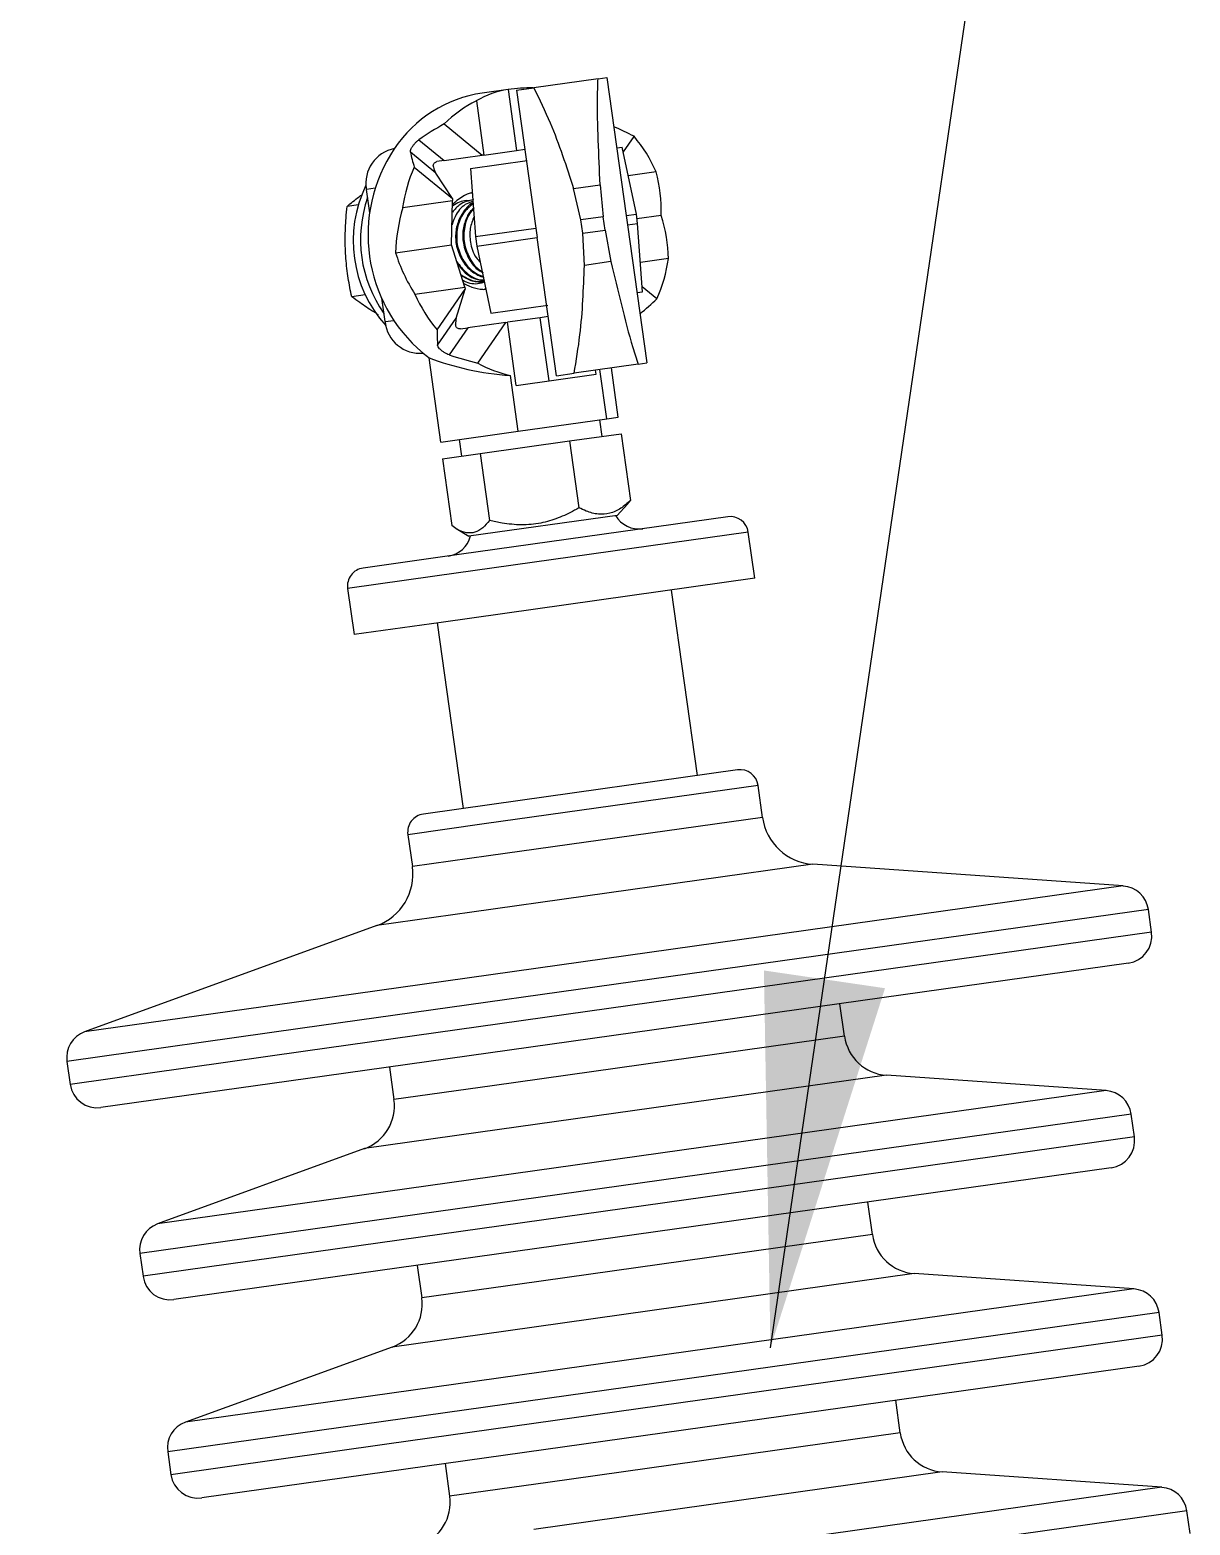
# Model space of a CAD drawing. Header units: millimetres. Extents: x 0 to 6631, y 0 to 4689.
# Drawn here: x 1209.8 to 1336.9, y 3695.7 to 3859.5 of the extents above; entities that cross this region are included whole.
import ezdxf

# ---------------------------------------------------------------- set-up
doc = ezdxf.new("R2010")
doc.units = ezdxf.units.MM
doc.header["$LTSCALE"] = 13
doc.layers.add('几何体', color=7, linetype='Continuous')
doc.layers.add('注释', color=2, linetype='Continuous')
doc.styles.get("Standard").update_dxf_attribs({"font": 'gbenor.shx', "bigfont": 'gbcbig.shx'})
doc.dimstyles.new('SLDDIMSTYLE2', dxfattribs={"dimtxt": 0.18, "dimasz": 40.8, "dimexe": 0, "dimexo": 0.0625, "dimgap": 0, "dimtad": 0, "dimtih": 1, "dimtoh": 1, "dimdec": 0, "dimrnd": 1e-09, "dimzin": 0, "dimdsep": 46, "dimtxsty": 'Standard', "dimsah": 1, "dimcen": 0.09, "dimadec": 0, "dimazin": 0, "dimtfac": 40.8, "dimtdec": 0, "dimtofl": 0, "dimtmove": 0, "dimatfit": 3, "dimfxl": 1, "dimfrac": 2, "dimtolj": 1, "dimtzin": 0, "dimarcsym": 0})

msp = doc.modelspace()

# ---------------------------------------------------------------- linework, layer by layer
at = {"layer": '几何体'}
for p, q in [((1272.04, 3854.2), (1265.01, 3853.21)), ((1272.04, 3854.2), (1273, 3854.34)), ((1273, 3854.34), (1275.13, 3839.21)), ((1262.18, 3853.02), (1259.35, 3852.62)), ((1262.18, 3853.02), (1263.12, 3846.33)), ((1263.09, 3852.94), (1265.01, 3853.21)), ((1263.09, 3852.94), (1265.21, 3837.82)), ((1258.7, 3851.78), (1259.53, 3845.83)), ((1255.17, 3849.24), (1259.35, 3845.8)), ((1252.41, 3847.51), (1255.19, 3845.22)), ((1275.98, 3847.88), (1274.81, 3846.18)), ((1254.26, 3843.86), (1251.47, 3846.15)), ((1255.19, 3845.22), (1259.35, 3845.8)), ((1259.53, 3845.83), (1259.35, 3845.8)), ((1259.53, 3845.83), (1263.12, 3846.33)), ((1263.12, 3846.33), (1264, 3846.46)), ((1274.09, 3846.61), (1274.7, 3846.7)), ((1276.24, 3839.36), (1274.7, 3846.7)), ((1251.9, 3844.5), (1256.08, 3841.06)), ((1256.08, 3841.06), (1254.26, 3843.86)), ((1255.19, 3845.22), (1254.38, 3845.11)), ((1258.06, 3844.36), (1264.29, 3845.24)), ((1258.06, 3844.36), (1258.61, 3836.89)), ((1278.41, 3843.99), (1275.36, 3843.56)), ((1247.61, 3842.2), (1246.65, 3842.06)), ((1247.01, 3839.51), (1246.65, 3842.06)), ((1269.36, 3842.17), (1272.27, 3842.58)), ((1270.15, 3838.72), (1269.36, 3842.17)), ((1272.27, 3842.58), (1272.61, 3839.07)), ((1245.78, 3840.39), (1244.54, 3840.21)), ((1250.63, 3840.09), (1256.1, 3840.85)), ((1255.99, 3835.99), (1256.1, 3840.85)), ((1256.08, 3841.06), (1256.1, 3840.85)), ((1257.6, 3840.84), (1257.49, 3840.82)), ((1258.26, 3841.64), (1258.04, 3841.66)), ((1258.31, 3840.94), (1258.27, 3840.93)), ((1272.61, 3839.07), (1270.15, 3838.72)), ((1270.36, 3837.27), (1270.15, 3838.72)), ((1272.81, 3837.61), (1272.61, 3839.07)), ((1275.13, 3839.21), (1276.24, 3839.36)), ((1275.13, 3839.21), (1275.27, 3838.17)), ((1276.38, 3838.33), (1276.24, 3839.36)), ((1278.97, 3839.22), (1276.31, 3838.85)), ((1258.61, 3836.89), (1265.21, 3837.82)), ((1265.21, 3837.82), (1265.36, 3836.78)), ((1270.36, 3837.27), (1272.81, 3837.61)), ((1270.54, 3833.74), (1270.36, 3837.27)), ((1272.81, 3837.61), (1273.46, 3834.15)), ((1275.27, 3838.17), (1276.38, 3838.33)), ((1275.27, 3838.17), (1277.4, 3823.05)), ((1276.93, 3830.86), (1276.38, 3838.33)), ((1249.85, 3835.13), (1255.99, 3835.99)), ((1257.44, 3831.35), (1255.99, 3835.99)), ((1258.61, 3836.89), (1258.75, 3835.85)), ((1258.75, 3835.85), (1265.36, 3836.78)), ((1258.75, 3835.85), (1260.29, 3828.52)), ((1267.48, 3821.65), (1265.36, 3836.78)), ((1273.46, 3834.15), (1270.54, 3833.74)), ((1279.75, 3834.48), (1276.69, 3834.05)), ((1246.53, 3830.51), (1245.04, 3830.3)), ((1251.97, 3830.58), (1257.44, 3831.35)), ((1254.4, 3826.69), (1257.47, 3831.14)), ((1256.5, 3827.95), (1257.47, 3831.14)), ((1257.44, 3831.35), (1257.47, 3831.14)), ((1259.15, 3831.82), (1259.27, 3831.83)), ((1259.53, 3831.11), (1259.74, 3831.19)), ((1276.32, 3830.77), (1276.93, 3830.86)), ((1278.48, 3830.07), (1276.89, 3831.39)), ((1248.69, 3827.58), (1248.33, 3830.13)), ((1260.29, 3828.52), (1266.52, 3829.39)), ((1248.69, 3827.58), (1249.65, 3827.71)), ((1254.45, 3824.98), (1256.5, 3827.95)), ((1261.92, 3827.48), (1257.77, 3826.9)), ((1258.85, 3823.03), (1261.92, 3827.48)), ((1261.92, 3827.48), (1262.11, 3827.51)), ((1265.7, 3828.01), (1262.11, 3827.51)), ((1263.08, 3820.58), (1262.11, 3827.51)), ((1266.57, 3828.14), (1265.7, 3828.01)), ((1266.67, 3821.08), (1265.7, 3828.01)), ((1257.77, 3826.9), (1255.72, 3823.93)), ((1256.96, 3826.79), (1257.77, 3826.9)), ((1254.81, 3814.37), (1253.52, 3823.61)), ((1276.44, 3822.91), (1269.41, 3821.92)), ((1273.01, 3816.92), (1272.25, 3822.32)), ((1274.25, 3817.1), (1273.5, 3822.5)), ((1276.44, 3822.91), (1277.4, 3823.05)), ((1263.29, 3815.56), (1262.43, 3821.67)), ((1263.08, 3820.58), (1271.82, 3821.81)), ((1267.48, 3821.65), (1269.41, 3821.92)), ((1271.82, 3821.81), (1271.76, 3822.25)), ((1263.29, 3815.56), (1273.01, 3816.92)), ((1272.49, 3815), (1272.24, 3816.82)), ((1273.01, 3816.92), (1274.25, 3817.1)), ((1254.81, 3814.37), (1263.29, 3815.56)), ((1256.83, 3814.65), (1257.08, 3812.84)), ((1259.13, 3813.13), (1268.92, 3814.5)), ((1268.92, 3814.5), (1274.58, 3815.3)), ((1268.92, 3814.5), (1269.95, 3807.18)), ((1274.58, 3815.3), (1275.61, 3807.97)), ((1254.99, 3812.54), (1259.13, 3813.13)), ((1254.99, 3812.54), (1256.02, 3805.22)), ((1259.13, 3813.13), (1260.16, 3805.8)), ((1275.26, 3807.56), (1275.61, 3807.97)), ((1286.25, 3806.19), (1254.99, 3801.8)), ((1274.15, 3806.35), (1257.88, 3804.06)), ((1274.15, 3806.35), (1275.26, 3807.56)), ((1288.5, 3804.5), (1254.15, 3799.67)), ((1256.48, 3804.92), (1257.88, 3804.06)), ((1289.21, 3799.45), (1288.5, 3804.5)), ((1254.99, 3801.8), (1246.29, 3800.58)), ((1254.15, 3799.67), (1244.59, 3798.32)), ((1289.21, 3799.45), (1254.86, 3794.62)), ((1244.59, 3798.32), (1245.3, 3793.28)), ((1282.96, 3777.84), (1280.1, 3798.17)), ((1254.86, 3794.62), (1245.3, 3793.28)), ((1254.42, 3794.56), (1257.27, 3774.23)), ((1287.33, 3778.45), (1260.39, 3774.67)), ((1289.59, 3776.75), (1259.56, 3772.53)), ((1290.08, 3773.26), (1289.59, 3776.75)), ((1260.39, 3774.67), (1252.9, 3773.61)), ((1290.08, 3773.26), (1260.05, 3769.04)), ((1259.56, 3772.53), (1251.2, 3771.36)), ((1251.2, 3771.36), (1251.69, 3767.86)), ((1260.05, 3769.04), (1251.69, 3767.86)), ((1295.59, 3768.12), (1258.21, 3762.87)), ((1329.61, 3765.74), (1295.59, 3768.12)), ((1329.61, 3765.74), (1240.55, 3753.22)), ((1332.36, 3763.17), (1239.63, 3750.14)), ((1258.21, 3762.87), (1247.81, 3761.4)), ((1332.71, 3760.66), (1332.36, 3763.17)), ((1247.81, 3761.4), (1215.76, 3749.74)), ((1332.71, 3760.66), (1239.98, 3747.63)), ((1330.17, 3757.28), (1242.07, 3744.9)), ((1240.55, 3753.22), (1215.76, 3749.74)), ((1299.06, 3749.28), (1298.56, 3752.84)), ((1239.63, 3750.14), (1213.82, 3746.51)), ((1299.06, 3749.28), (1260.42, 3743.85)), ((1239.98, 3747.63), (1214.17, 3744)), ((1213.82, 3746.51), (1214.17, 3744)), ((1249.17, 3745.9), (1249.67, 3742.34)), ((1242.07, 3744.9), (1217.55, 3741.46)), ((1260.42, 3743.85), (1249.67, 3742.34)), ((1303.65, 3745), (1258.89, 3738.71)), ((1327.72, 3743.31), (1303.65, 3745)), ((1327.72, 3743.31), (1246.39, 3731.88)), ((1330.48, 3740.74), (1245.47, 3728.8)), ((1330.83, 3738.24), (1330.48, 3740.74)), ((1330.83, 3738.24), (1245.83, 3726.29)), ((1258.89, 3738.71), (1246.43, 3736.96)), ((1246.43, 3736.96), (1223.76, 3728.7)), ((1328.28, 3734.86), (1247.91, 3723.56)), ((1246.39, 3731.88), (1223.76, 3728.7)), ((1302.11, 3727.55), (1301.61, 3731.11)), ((1245.47, 3728.8), (1221.82, 3725.47)), ((1302.11, 3727.55), (1263.47, 3722.12)), ((1245.83, 3726.29), (1222.17, 3722.97)), ((1221.82, 3725.47), (1222.17, 3722.97)), ((1252.22, 3724.17), (1252.72, 3720.6)), ((1247.91, 3723.56), (1225.55, 3720.42)), ((1306.7, 3723.26), (1261.94, 3716.97)), ((1330.78, 3721.58), (1306.7, 3723.26)), ((1330.78, 3721.58), (1249.45, 3710.15)), ((1263.47, 3722.12), (1252.72, 3720.6)), ((1333.53, 3719.01), (1248.53, 3707.07)), ((1333.88, 3716.51), (1333.53, 3719.01)), ((1333.88, 3716.51), (1248.88, 3704.56)), ((1261.94, 3716.97), (1249.49, 3715.22)), ((1249.49, 3715.22), (1226.81, 3706.97)), ((1331.34, 3713.13), (1250.97, 3701.83)), ((1249.45, 3710.15), (1226.81, 3706.97)), ((1305.17, 3705.81), (1304.67, 3709.38)), ((1248.53, 3707.07), (1224.87, 3703.74)), ((1248.88, 3704.56), (1225.22, 3701.23)), ((1305.17, 3705.81), (1266.53, 3700.38)), ((1224.87, 3703.74), (1225.22, 3701.23)), ((1250.97, 3701.83), (1228.6, 3698.69)), ((1255.27, 3702.44), (1255.77, 3698.87)), ((1309.76, 3701.53), (1265, 3695.24)), ((1333.83, 3699.85), (1309.76, 3701.53)), ((1333.83, 3699.85), (1252.5, 3688.42)), ((1266.53, 3700.38), (1255.77, 3698.87)), ((1336.59, 3697.28), (1251.58, 3685.33)), ((1336.94, 3694.77), (1336.59, 3697.28))]:
    msp.add_line(p, q, dxfattribs=at)
for centre, radius, start, end in [((1261.42, 3838.65), 14.12, 98.4458, 146.0811), ((1265.16, 3839.1), 14.23, 116.9777, 134.5697), ((1263.22, 3837.21), 16.64, 24.0508, 39.9021), ((1250.44, 3842.75), 3.85, 100.521, 190.3165), ((1263.77, 3837.08), 16.94, 146.1012, 229.8988), ((1267.1, 3837.76), 16.64, 156.0979, 171.9492), ((1259.08, 3836.43), 13.88, 154.001, 221.999), ((1259.96, 3836.55), 13.96, 160.7054, 215.2946), ((1259.55, 3837.16), 4.74, 104.8876, 136.8819), ((1263.28, 3836.81), 16.64, 336.0979, 351.9492), ((1267.16, 3837.36), 16.64, 204.0508, 219.9021), ((1259.74, 3835.86), 4.75, 239.428, 270.1052), ((1252.52, 3827.96), 3.85, 185.6835, 275.479), ((1262.58, 3835.96), 15.31, 230.5776, 233.7018), ((1265.68, 3835.58), 14.29, 241.4502, 256.8593), ((1276.52, 3807.85), 2.99, 210.689, 278), ((1286.53, 3804.22), 2, 8, 98), ((1255.18, 3804.85), 2.99, 278, 345.311), ((1246.57, 3798.6), 2, 98, 188), ((1287.61, 3776.48), 2, 8, 98), ((1253.17, 3771.64), 2, 98, 188), ((1296, 3774.09), 5.99, 188, 266), ((1245.76, 3767.03), 5.99, 290, 8), ((1329.4, 3762.75), 2.99, 8, 86), ((1329.75, 3760.25), 2.99, 278, 8), ((1216.79, 3746.93), 2.99, 110, 188), ((1304, 3749.97), 4.99, 188, 266), ((1217.14, 3744.42), 2.99, 188, 278), ((1244.73, 3741.64), 4.99, 290, 8), ((1327.51, 3740.33), 2.99, 8, 86), ((1327.87, 3737.82), 2.99, 278, 8), ((1224.78, 3725.89), 2.99, 110, 188), ((1307.05, 3728.24), 4.99, 188, 266), ((1225.13, 3723.38), 2.99, 188, 278), ((1330.57, 3718.6), 2.99, 8, 86), ((1247.78, 3719.91), 4.99, 290, 8), ((1330.92, 3716.09), 2.99, 278, 8), ((1227.83, 3704.16), 2.99, 110, 188), ((1310.11, 3706.51), 4.99, 188, 266), ((1228.19, 3701.65), 2.99, 188, 278), ((1333.62, 3696.86), 2.99, 8, 86), ((1250.84, 3698.18), 4.99, 290, 8)]:
    msp.add_arc(centre, radius, start, end, dxfattribs=at)
for centre, major_axis, ratio, start_param, end_param in [((1264.41, 3837.17), (-2.23, 15.84), 0.754613, 0, 0.304693), ((1264.41, 3837.17), (17.16, 2.41), 0.923129, 1.412517, 1.570796), ((1263.24, 3837.01), (21.47, 11.28), 0.602335, 1.630976, 1.765973), ((1263.24, 3837.01), (23.75, -4.92), 0.602335, 1.133384, 1.239623), ((1263.24, 3837.01), (-10.82, 14.32), 0.360899, 0.641019, 0.776017), ((1254.29, 3845.09), (-0.2, 1.4), 0.278876, 1.932163, 2.601173), ((1264.41, 3837.17), (7.48, 15.12), 0.826253, 5.225953, 5.530646), ((1264.41, 3837.17), (7.48, 15.12), 0.826253, 1.779668, 2.08436), ((1264.41, 3837.17), (-11.36, 12.48), 0.826253, 3.894132, 4.198825), ((1264.41, 3837.17), (-11.36, 12.48), 0.826253, 1.057232, 1.361925), ((1263.24, 3837.01), (21.47, 11.28), 0.602335, 5.043562, 5.149801), ((1256.87, 3826.77), (-0.2, 1.4), 0.278876, 0.54042, 1.209429), ((1263.24, 3837.01), (6.45, 16.75), 0.360899, 2.365576, 2.500574), ((1268.8, 3837.79), (25.38, 3.57), 0.624201, 3.98146, 4.372078), ((1263.24, 3837.01), (23.75, -4.92), 0.602335, 4.517212, 4.65221)]:
    msp.add_ellipse(centre, major_axis=major_axis, ratio=ratio, start_param=start_param, end_param=end_param, dxfattribs=at)
for points, knots in [([(1272.27, 3842.58), (1272.2, 3844.2), (1272.05, 3847.45), (1271.94, 3851.35), (1272.02, 3853.56), (1272.04, 3854.2)], [0, 0, 0, 0, 0.415167, 0.831259, 1, 1, 1, 1]), ([(1265.01, 3853.21), (1265.62, 3851.94), (1267.34, 3848.37), (1268.57, 3844.59), (1269.36, 3842.17)], [0, 0, 0, 0, 0.358563, 1, 1, 1, 1]), ([(1251.47, 3846.15), (1251.47, 3846.2), (1251.47, 3846.3), (1251.56, 3846.54), (1251.72, 3846.8), (1251.92, 3847.07), (1252.17, 3847.33), (1252.33, 3847.45), (1252.41, 3847.51)], [0, 0, 0, 0, 0.163826, 0.327654, 0.491393, 0.654851, 0.818278, 1, 1, 1, 1]), ([(1254, 3844.55), (1253.99, 3844.6), (1253.97, 3844.71), (1254.02, 3844.87), (1254.11, 3844.99), (1254.24, 3845.07), (1254.33, 3845.1), (1254.38, 3845.11)], [0, 0, 0, 0, 0.2136135, 0.4278776, 0.6264481, 0.8162507, 1, 1, 1, 1]), ([(1244.54, 3840.21), (1244.95, 3840.56), (1245.45, 3840.97), (1246.07, 3841.42), (1246.18, 3841.5)], [0, 0, 0, 0, 0.823723, 1, 1, 1, 1]), ([(1258.33, 3840.74), (1258.1, 3840.67), (1257.37, 3840.44), (1256.49, 3839.52), (1256.17, 3838.59), (1256.04, 3838.19)], [0, 0, 0, 0, 0.205029, 0.667092, 1, 1, 1, 1]), ([(1258.38, 3840.95), (1257.85, 3840.82), (1256.95, 3840.6), (1256.33, 3839.87), (1256.07, 3839.57)], [0, 0, 0, 0, 0.589946, 1, 1, 1, 1]), ([(1257.95, 3840.81), (1257.83, 3840.82), (1257.19, 3840.9), (1256.6, 3840.56), (1256.12, 3840.28)], [0, 0, 0, 0, 0.179356, 1, 1, 1, 1]), ([(1258.37, 3840.6), (1258.36, 3840.6), (1257.85, 3840.41), (1257.36, 3839.75), (1256.75, 3838.71), (1256.4, 3837.57), (1256.42, 3835.96), (1257.02, 3834.33), (1258.12, 3832.99), (1259.09, 3832.58), (1259.53, 3832.4)], [0, 0, 0, 0, 0.00452, 0.174815, 0.229754, 0.374074, 0.518064, 0.688678, 0.860453, 1, 1, 1, 1]), ([(1258.34, 3840.5), (1257.96, 3840.18), (1257.16, 3839.5), (1256.54, 3837.87), (1256.5, 3836.06), (1257.13, 3834.35), (1258.18, 3833.06), (1259.08, 3832.67), (1259.45, 3832.51)], [0, 0, 0, 0, 0.1619, 0.341046, 0.518982, 0.696918, 0.876064, 1, 1, 1, 1]), ([(1245.04, 3830.3), (1244.9, 3830.97), (1244.63, 3832.32), (1244.38, 3834.48), (1244.3, 3836.72), (1244.38, 3838.64), (1244.5, 3839.79), (1244.54, 3840.21)], [0, 0, 0, 0, 0.2132445, 0.4314983, 0.6454864, 0.8680422, 1, 1, 1, 1]), ([(1258.45, 3840.04), (1258.28, 3839.88), (1257.96, 3839.61), (1257.54, 3838.81), (1257.18, 3837.69), (1257.2, 3836.06), (1257.81, 3834.46), (1258.65, 3833.32), (1259.31, 3833.01), (1259.45, 3832.95)], [0, 0, 0, 0, 0.091065, 0.159495, 0.339254, 0.518602, 0.731113, 0.945069, 1, 1, 1, 1]), ([(1258.39, 3839.88), (1258.28, 3839.77), (1257.76, 3839.29), (1257.34, 3837.97), (1257.28, 3836.17), (1257.93, 3834.48), (1258.7, 3833.39), (1259.28, 3833.11), (1259.33, 3833.08)], [0, 0, 0, 0, 0.062943, 0.291755, 0.519022, 0.746289, 0.975102, 1, 1, 1, 1]), ([(1258.45, 3839.11), (1258.28, 3838.67), (1257.94, 3837.78), (1258.01, 3836.19), (1258.4, 3834.84), (1258.96, 3834.25), (1259.13, 3834.08)], [0, 0, 0, 0, 0.264722, 0.542054, 0.870666, 1, 1, 1, 1]), ([(1256.57, 3834.14), (1256.89, 3833.72), (1257.57, 3832.83), (1258.7, 3832.17), (1259.4, 3832.14), (1259.53, 3832.14)], [0, 0, 0, 0, 0.4207926, 0.8895942, 1, 1, 1, 1]), ([(1256.64, 3833.91), (1256.9, 3833.57), (1257.53, 3832.76), (1258.64, 3832.14), (1259.38, 3832.12), (1259.57, 3832.11)], [0, 0, 0, 0, 0.3578848, 0.8429589, 1, 1, 1, 1]), ([(1273.46, 3834.15), (1273.83, 3832.57), (1274.58, 3829.4), (1275.56, 3825.63), (1276.24, 3823.52), (1276.44, 3822.91)], [0, 0, 0, 0, 0.415167, 0.831259, 1, 1, 1, 1]), ([(1257, 3832.75), (1257.44, 3832.46), (1258.24, 3831.95), (1259.15, 3831.97), (1259.57, 3831.97)], [0, 0, 0, 0, 0.5504411, 1, 1, 1, 1]), ([(1257.11, 3832.62), (1257.48, 3832.39), (1258.24, 3831.9), (1259.13, 3831.93), (1259.59, 3831.95)], [0, 0, 0, 0, 0.480443, 1, 1, 1, 1]), ([(1257.19, 3832.14), (1257.32, 3832.07), (1257.95, 3831.73), (1258.84, 3831.66), (1259.47, 3831.9), (1259.57, 3831.94)], [0, 0, 0, 0, 0.171388, 0.866437, 1, 1, 1, 1]), ([(1269.41, 3821.92), (1269.65, 3823.32), (1270.31, 3827.22), (1270.45, 3831.19), (1270.54, 3833.74)], [0, 0, 0, 0, 0.358563, 1, 1, 1, 1]), ([(1247.98, 3828.33), (1247.8, 3828.44), (1247.05, 3828.88), (1246.07, 3829.55), (1245.33, 3830.09), (1245.04, 3830.3)], [0, 0, 0, 0, 0.157861, 0.667154, 1, 1, 1, 1]), ([(1256.96, 3826.79), (1256.9, 3826.78), (1256.79, 3826.78), (1256.63, 3826.84), (1256.52, 3826.94), (1256.45, 3827.07), (1256.44, 3827.17), (1256.43, 3827.22)], [0, 0, 0, 0, 0.213614, 0.427878, 0.626448, 0.816251, 1, 1, 1, 1]), ([(1255.72, 3823.93), (1255.64, 3823.97), (1255.46, 3824.03), (1255.17, 3824.2), (1254.89, 3824.4), (1254.66, 3824.61), (1254.49, 3824.82), (1254.47, 3824.92), (1254.45, 3824.98)], [0, 0, 0, 0, 0.163826, 0.327654, 0.491393, 0.654851, 0.818278, 1, 1, 1, 1]), ([(1275.61, 3807.97), (1275.26, 3807.67), (1274.55, 3807.05), (1273.35, 3806.51), (1272.06, 3806.41), (1270.92, 3806.71), (1270.22, 3807.05), (1269.95, 3807.18)], [0, 0, 0, 0, 0.213245, 0.431498, 0.645486, 0.868042, 1, 1, 1, 1]), ([(1269.95, 3807.18), (1269.79, 3807.09), (1269.05, 3806.66), (1267.68, 3806.02), (1265.73, 3805.43), (1263.64, 3805.25), (1261.76, 3805.43), (1260.61, 3805.7), (1260.16, 3805.8)], [0, 0, 0, 0, 0.055345, 0.250287, 0.444823, 0.653771, 0.863157, 1, 1, 1, 1]), ([(1260.16, 3805.8), (1259.91, 3805.51), (1259.41, 3804.92), (1258.55, 3804.43), (1257.6, 3804.38), (1256.75, 3804.72), (1256.22, 3805.09), (1256.02, 3805.22)], [0, 0, 0, 0, 0.213245, 0.431498, 0.645486, 0.868042, 1, 1, 1, 1])]:
    msp.add_open_spline(points, degree=3, knots=knots, dxfattribs=at)

# ---------------------------------------------------------------- leaders
at = {"layer": '注释'}
for points in [[(1261.19, 3403.09), (1106.62, 3990.01)], [(1290.94, 3715.14), (1331.03, 3988.53)]]:
    msp.add_leader(points, dimstyle='SLDDIMSTYLE2', dxfattribs=at)

doc.saveas('drawing.dxf')
